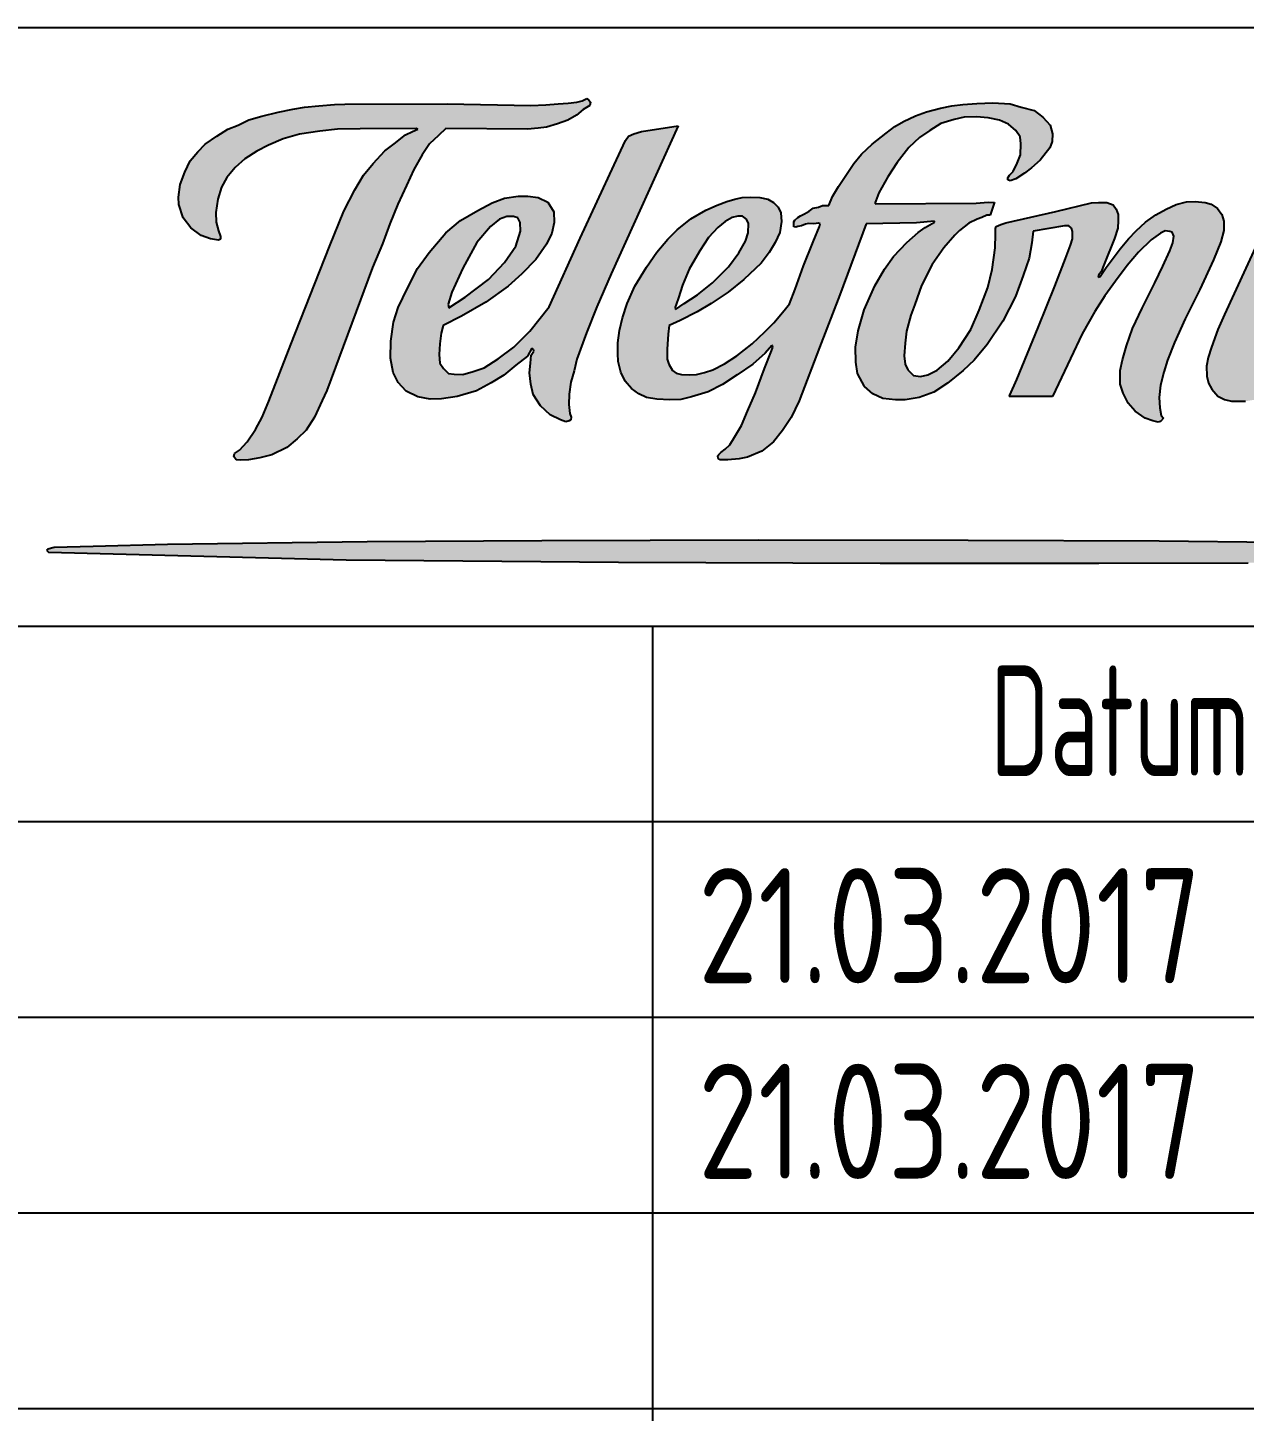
# Model space of a CAD drawing. Header units: millimetres. Extents: x -6273 to 60188, y -6573 to 16187.
# Drawn here: x 35252.7 to 35517.1, y 3620.2 to 3920.8 of the extents above; entities that cross this region are included whole.
import ezdxf
from ezdxf.enums import TextEntityAlignment as Align

# ---------------------------------------------------------------- set-up
doc = ezdxf.new("R2010")
doc.units = ezdxf.units.MM
doc.header["$LTSCALE"] = 0.4
doc.layers.add('00_Rahmen_Schriftfeld', color=7, linetype='Continuous', lineweight=25)
doc.layers.add('Plankopf', color=255, linetype='Continuous')
doc.styles.get("Standard").update_dxf_attribs({"font": 'isocp.shx', "width": 0.85})
doc.styles.add('STO-Nr', font='isoct.shx')

# ---------------------------------------------------------------- blocks, each defined once
blk = doc.blocks.new('Schriftfeld')
at = {"color": 0, "linetype": 'ByBlock', "lineweight": 50, "width": 0.85}
for tag, p in [('STO-NAME', (9800, 4050)), ('STO-STRASSE', (9800, 3200)), ('STO-ORT', (9800, 2775))]:
    blk.add_attdef(tag, p, '', height=275, dxfattribs=at)
at = {"color": 0, "linetype": 'ByBlock', "lineweight": -2, "width": 0.85}
for tag, p in [('DATUM-ERSTELLT', (3000, 3625)), ('NAME-ERSTELLT', (4800, 3625)), ('DATUM-GEPRÜFT', (3000, 3200)), ('NAME-GEPRÜFT', (4800, 3200)), ('DATUM-FREIGEGEBEN', (3000, 2775)), ('NAME-FREIGEGEBEN', (4800, 2775))]:
    blk.add_attdef(tag, p, '', height=250, dxfattribs=at)
at = {"color": 0, "linetype": 'ByBlock', "lineweight": 50, "width": 0.85}
for tag, height, p in [('BLATT-ANZAHL', 275, (18000, 2700)), ('REVISION', 450, (18000, 0)), ('PLANART', 275, (14700, 0))]:
    blk.add_attdef(tag, text='', height=height, dxfattribs=at).set_placement(p, align=Align.BOTTOM_CENTER)
at = {"color": 0, "linetype": 'ByBlock', "lineweight": 100, "style": 'STO-Nr', "width": 2.05}
blk.add_attdef('STO-NR', text='', height=450, dxfattribs=at).set_placement((7400, 0), align=Align.BOTTOM_CENTER)

msp = doc.modelspace()

# ---------------------------------------------------------------- hatches: boundary and pattern name
h = msp.add_hatch(color=136)
h.paths.add_polyline_path([(35628.88, 3806.85), (35601.96, 3807.94), (35572.33, 3808.32), (35546.21, 3808.71), (35498.64, 3809.25), (35457.12, 3809.4), (35411.48, 3809.48), (35364.39, 3809.33), (35326.43, 3809.09), (35283.04, 3808.47), (35266.91, 3808.09), (35258.4, 3807.85), (35257.02, 3807.47), (35256.78, 3807.24), (35257.17, 3806.85), (35321.9, 3805.15), (35381.07, 3804.69), (35437.98, 3804.45), (35485.52, 3804.45), (35517.92, 3804.53), (35562.31, 3804.92), (35592.71, 3805.15), (35629.34, 3806.23), (35629.49, 3806.47), (35629.26, 3806.7)])
h.paths.add_polyline_path([(35327.64, 3868.65), (35329.81, 3873.83), (35331.35, 3878.16), (35333.13, 3882.41), (35334.99, 3886.51), (35336.61, 3889.99), (35338.39, 3893.16), (35340.02, 3895.55), (35341.95, 3897.33), (35343.58, 3898.88), (35361.29, 3898.72), (35363.61, 3898.95), (35365.46, 3899.19), (35367.86, 3899.88), (35370.1, 3900.65), (35371.96, 3901.74), (35373.43, 3902.97), (35374.82, 3903.9), (35374.98, 3904.6), (35374.67, 3905.06), (35374.2, 3905.37), (35373.2, 3904.91), (35372.04, 3904.6), (35370.18, 3904.37), (35367.94, 3904.21), (35365.31, 3903.98), (35362.06, 3903.9), (35343.84, 3904.21), (35321.57, 3904.13), (35319.32, 3904.05), (35315.92, 3903.82), (35312.83, 3903.51), (35310.27, 3903.05), (35307.1, 3902.43), (35303.55, 3901.58), (35300.76, 3900.73), (35298.44, 3899.57), (35296.2, 3898.72), (35293.8, 3897.17), (35291.25, 3895.47), (35289.62, 3893.77), (35288, 3891.84), (35286.84, 3889.36), (35285.83, 3886.73), (35285.45, 3883.95), (35285.52, 3882.33), (35286.45, 3879.47), (35288.15, 3877.3), (35290.4, 3875.6), (35292.41, 3874.91), (35294.11, 3874.6), (35294.59, 3874.82), (35294.59, 3875.44), (35294.13, 3876.67), (35293.66, 3878.53), (35293.59, 3880.62), (35293.97, 3883.55), (35294.82, 3886.1), (35295.98, 3888.19), (35297.76, 3890.43), (35299.85, 3892.29), (35302.48, 3893.91), (35305.03, 3895.23), (35308.2, 3896.62), (35311.76, 3897.62), (35316.17, 3898.32), (35320.04, 3898.71), (35324.91, 3898.78), (35337.13, 3898.86), (35337.44, 3898.71), (35336.28, 3898.24), (35334.81, 3897.47), (35332.34, 3895.54), (35330.33, 3893.99), (35327.77, 3891.28), (35325.68, 3888.73), (35323.75, 3885.56), (35321.35, 3880.92), (35318.26, 3873.27), (35309.89, 3851.97), (35305.1, 3839.67), (35303.63, 3836.19), (35302.16, 3833.49), (35300.35, 3830.78), (35298.68, 3829.01), (35297.6, 3828.28), (35297.44, 3827.61), (35297.98, 3826.92), (35298.99, 3826.84), (35300.69, 3826.92), (35303.16, 3827.3), (35305.71, 3828), (35308.96, 3829.55), (35311.21, 3831.48), (35313.22, 3833.33), (35315, 3836.19), (35316.7, 3839.75), (35317.72, 3841.95)])
h.paths.add_polyline_path([(35342.22, 3852.11), (35342.56, 3854.4), (35342.95, 3856.1), (35346.97, 3858.11), (35352.23, 3861.12), (35357.1, 3864.6), (35360.04, 3867.31), (35363.13, 3870.4), (35365.45, 3873.73), (35366.61, 3876.12), (35367.08, 3878.44), (35367, 3880.76), (35365.69, 3882.85), (35363.6, 3883.85), (35361.35, 3884.16), (35359.27, 3884.16), (35356.33, 3883.7), (35353.62, 3882.69), (35350.53, 3881.07), (35346.74, 3878.91), (35343.56, 3876.2), (35339.93, 3871.95), (35337.38, 3868.47), (35335.21, 3864.22), (35333.2, 3859.97), (35332.2, 3856.8), (35331.58, 3852.7), (35331.5, 3848.99), (35332.12, 3845.89), (35333.2, 3843.73), (35334.9, 3841.8), (35337.45, 3840.56), (35340.16, 3840.1), (35342.64, 3840.17), (35346.04, 3840.64), (35350.22, 3841.87), (35353.39, 3843.65), (35356.17, 3845.28), (35358.8, 3847.44), (35361.28, 3849.45), (35362.28, 3851.15), (35362.59, 3850.84), (35362.67, 3850.53), (35362.13, 3849.61), (35361.97, 3847.9), (35361.74, 3845.82), (35362.05, 3843.34), (35362.51, 3841.1), (35364.14, 3838.63), (35366.23, 3836.7), (35368.47, 3835.61), (35369.63, 3835.15), (35370.33, 3835.38), (35370.73, 3835.59), (35370.81, 3836.13), (35370.5, 3836.98), (35370.27, 3838.91), (35370.34, 3841.16), (35370.73, 3843.78), (35371.43, 3846.26), (35372.04, 3848.76), (35374.13, 3854.48), (35376.37, 3860.13), (35379.47, 3867.32), (35394.09, 3899.43), (35386.12, 3898.19), (35384.42, 3897.73), (35383.26, 3897.19), (35382.64, 3896.26), (35380.15, 3890.97), (35372.72, 3875.04), (35365.99, 3860.12), (35361.82, 3854.86), (35358.34, 3851.38), (35354.93, 3848.83), (35351.92, 3846.9), (35349.52, 3846.05), (35347.28, 3845.43), (35345.34, 3845.51), (35344.11, 3845.66), (35343.02, 3846.75), (35342.25, 3847.9), (35342.1, 3849.76)])
h.paths.add_polyline_path([(35344.18, 3859.89), (35344.03, 3860.74), (35344.88, 3863.29), (35347.28, 3868.55), (35350.29, 3874.11), (35353.23, 3877.59), (35355.24, 3879.14), (35356.79, 3879.76), (35358.26, 3879.76), (35359.19, 3879.45), (35359.73, 3878.44), (35359.81, 3876.59), (35358.8, 3873.34), (35356.33, 3869.78), (35352.85, 3866.07), (35347.74, 3862.21)], flags=16)
h.paths.add_polyline_path([(35391.88, 3854.18), (35392.11, 3856.11), (35394.5, 3857.19), (35398.22, 3859.05), (35401.23, 3860.82), (35404.95, 3863.3), (35408.35, 3866.08), (35412.06, 3869.64), (35413.84, 3871.96), (35415.16, 3874.12), (35416.16, 3876.29), (35416.55, 3878.68), (35416.39, 3880.54), (35415.77, 3881.78), (35414.77, 3882.78), (35413.53, 3883.55), (35411.83, 3883.86), (35409.74, 3883.94), (35407.96, 3883.86), (35406.34, 3883.55), (35404.64, 3883.01), (35402.55, 3882.24), (35400.07, 3881.16), (35396.83, 3879.22), (35393.81, 3876.83), (35391.8, 3874.82), (35389.39, 3872), (35387.15, 3868.75), (35384.6, 3864.65), (35382.97, 3860.87), (35381.97, 3857.77), (35381.27, 3854.99), (35380.96, 3852.28), (35380.96, 3849.96), (35381.04, 3848.26), (35381.58, 3845.94), (35382.51, 3844.01), (35383.9, 3842.39), (35385.52, 3841.23), (35387.15, 3840.46), (35389.39, 3840.07), (35392.25, 3839.91), (35394.65, 3839.99), (35396.97, 3840.61), (35400.61, 3841.69), (35403.7, 3843.24), (35406.87, 3845.33), (35410.27, 3847.65), (35412.98, 3850.04), (35414.5, 3851.8), (35414.61, 3851.36), (35414.37, 3850.58), (35412.83, 3846.72), (35410.89, 3841.46), (35409.11, 3837.44), (35407.8, 3834.35), (35406.33, 3831.8), (35405.25, 3830.17), (35404.25, 3829.24), (35403.34, 3828.48), (35402.89, 3828.06), (35402.69, 3827.78), (35402.78, 3827.18), (35403.16, 3826.93), (35403.49, 3826.92), (35404.88, 3826.92), (35407.28, 3827.08), (35409.13, 3827.46), (35412.23, 3828.78), (35414.78, 3830.79), (35416.71, 3833.26), (35418.65, 3836.12), (35420.37, 3839.7), (35424.78, 3851.3), (35429.19, 3862.74), (35434.91, 3878.13), (35445.89, 3878.36), (35449.76, 3878.75), (35449.76, 3878.51), (35447.75, 3877.34), (35446.2, 3876.26), (35443.73, 3874.09), (35440.87, 3871.08), (35438.93, 3868.3), (35436.77, 3864.66), (35434.45, 3859.48), (35433.21, 3854.92), (35432.59, 3851.36), (35432.67, 3848.12), (35433.05, 3845.64), (35434.52, 3842.86), (35436.38, 3841.24), (35438.54, 3840.23), (35441.33, 3839.92), (35443.42, 3839.92), (35446.43, 3840.46), (35449.61, 3841.62), (35452.57, 3843.57), (35455.98, 3846.28), (35458.37, 3848.52), (35461.24, 3851.92), (35464.64, 3857.03), (35467.35, 3862.36), (35469.05, 3866.92), (35470.36, 3870.71), (35470.9, 3874.03), (35471.21, 3876.59), (35478.02, 3877.75), (35478.95, 3877.75), (35479.57, 3877.2), (35479.8, 3876.51), (35479.79, 3874.92), (35479.34, 3873.51), (35478.25, 3870.63), (35475.93, 3864.6), (35472.3, 3855.63), (35467.65, 3844.35), (35466.11, 3840.94), (35466.03, 3840.64), (35475.39, 3840.64), (35479.33, 3848.91), (35481.89, 3854.24), (35484.59, 3859.11), (35486.76, 3862.52), (35489.08, 3865.68), (35491.63, 3869.09), (35494.11, 3872.02), (35496.89, 3874.65), (35498.9, 3876.12), (35499.91, 3876.66), (35500.91, 3876.51), (35501.46, 3876.35), (35501.77, 3875.5), (35501.61, 3874.03), (35500.91, 3872.26), (35499.37, 3868.93), (35497.67, 3865.38), (35494.88, 3859.81), (35492.79, 3855.4), (35491.48, 3851.69), (35490.63, 3848.6), (35490.16, 3846.28), (35490.16, 3843.34), (35490.78, 3841.41), (35491.86, 3839.17), (35493.41, 3837.47), (35495.58, 3835.92), (35497.2, 3835.38), (35498.36, 3835.07), (35498.9, 3835.22), (35499.52, 3835.92), (35499.06, 3836.54), (35498.75, 3838.16), (35498.59, 3840.4), (35498.9, 3843.11), (35499.6, 3845.97), (35500.45, 3848.52), (35501.92, 3852.39), (35504.24, 3857.49), (35507.41, 3863.91), (35510.43, 3870.32), (35511.98, 3874.27), (35512.67, 3876.74), (35512.67, 3878.75), (35512.21, 3880.22), (35511.28, 3881.46), (35509.89, 3882.46), (35508.57, 3882.77), (35506.41, 3883), (35504.55, 3882.93), (35502.31, 3882.38), (35500.14, 3881.38), (35497.9, 3880.14), (35495.65, 3878.52), (35493.64, 3876.66), (35491.94, 3874.89), (35490.16, 3872.72), (35487.07, 3868.7), (35485.75, 3866.69), (35485.37, 3866.61), (35485.44, 3867), (35485.99, 3867.77), (35486.68, 3869.4), (35488.93, 3874.96), (35489.62, 3877.2), (35489.7, 3878.9), (35489.7, 3880.22), (35489.23, 3881.38), (35488.62, 3882.31), (35487.22, 3882.77), (35485.44, 3882.77), (35483.9, 3882.69), (35476.12, 3880.85), (35465.29, 3878.37), (35464.21, 3877.99), (35463.67, 3877.83), (35463.2, 3877.6), (35463.05, 3877.14), (35463.05, 3875.9), (35462.97, 3872.96), (35462.28, 3868.24), (35461.35, 3864.3), (35459.49, 3859.43), (35457.64, 3855.18), (35455.08, 3851.24), (35452.69, 3848.3), (35450.37, 3846.37), (35448.35, 3845.36), (35446.73, 3844.97), (35445.18, 3845.21), (35443.95, 3846.44), (35443.4, 3847.68), (35443.17, 3849.46), (35443.4, 3852.24), (35443.71, 3854.87), (35444.64, 3858.35), (35445.49, 3860.67), (35446.96, 3864.77), (35449.28, 3869.33), (35451.83, 3872.96), (35454.16, 3875.67), (35455.24, 3876.7), (35457.25, 3878.32), (35459.03, 3879.17), (35460.04, 3879.56), (35461.12, 3880.02), (35461.89, 3880.02), (35462.82, 3882.88), (35462.59, 3882.81), (35461.43, 3882.88), (35458.8, 3882.65), (35436.91, 3882.5), (35436.91, 3882.81), (35436.99, 3883.19), (35437.68, 3884.89), (35439.62, 3888.37), (35441.63, 3891.47), (35444.18, 3894.71), (35446.5, 3896.95), (35448.74, 3898.42), (35451.14, 3899.97), (35454.08, 3900.82), (35456.25, 3901.36), (35458.88, 3901.44), (35461.43, 3901.21), (35463.9, 3900.67), (35465.84, 3899.82), (35467.46, 3898.42), (35468.39, 3897.03), (35468.54, 3895.56), (35468.47, 3893.17), (35467.77, 3891.31), (35466.84, 3889.53), (35466.07, 3888.76), (35465.68, 3888.14), (35465.68, 3887.75), (35466.22, 3887.52), (35467.46, 3887.91), (35469.32, 3889.15), (35470.86, 3890.31), (35472.72, 3892.01), (35474.81, 3894.64), (35475.35, 3896.03), (35475.43, 3897.73), (35474.89, 3899.58), (35473.34, 3901.36), (35471.4, 3902.75), (35468.62, 3903.53), (35466.22, 3904.22), (35462.43, 3904.45), (35458.95, 3904.3), (35455.94, 3904.07), (35453.54, 3903.76), (35451.06, 3903.29), (35448.05, 3902.52), (35445.65, 3901.59), (35443, 3900.41), (35441.14, 3899.32), (35439.29, 3897.86), (35436.19, 3895.46), (35433.87, 3893.29), (35432.25, 3891.28), (35430.62, 3888.89), (35428.92, 3886.26), (35427.61, 3884.09), (35426.83, 3882.16), (35426.45, 3882.16), (35425.44, 3882.16), (35424.59, 3881.78), (35423.43, 3881.54), (35422.5, 3880.93), (35421.5, 3880.31), (35420.65, 3879.92), (35420.03, 3879.53), (35419.41, 3878.99), (35419.18, 3878.61), (35419.18, 3878.14), (35419.18, 3877.52), (35419.64, 3877.45), (35420.03, 3877.6), (35420.88, 3877.76), (35421.73, 3878.06), (35422.35, 3878.22), (35423.51, 3878.14), (35424.59, 3878.3), (35424.9, 3878.14), (35424.75, 3877.6), (35423.43, 3874.28), (35421.27, 3869.02), (35419.49, 3863.99), (35418.25, 3860.75), (35417.09, 3859.36), (35414.85, 3856.65), (35412.91, 3854.72), (35410.13, 3852.09), (35406.8, 3849.46), (35404.1, 3847.76), (35401.62, 3846.44), (35399.76, 3845.9), (35398.06, 3845.44), (35396.44, 3845.36), (35394.81, 3845.44), (35393.65, 3845.75), (35392.8, 3846.29), (35392.03, 3847.68), (35391.64, 3848.76), (35391.64, 3850.93)])
h.paths.add_polyline_path([(35393.48, 3859.58), (35393.41, 3860.04), (35393.64, 3860.66), (35394.1, 3862.05), (35395.03, 3864.83), (35396.42, 3868.31), (35398.74, 3872.33), (35400.68, 3875.19), (35402.69, 3877.36), (35404.24, 3878.67), (35405.78, 3879.52), (35407.02, 3879.83), (35408.03, 3879.83), (35408.88, 3879.21), (35409.34, 3878.21), (35409.26, 3876.2), (35408.72, 3874.42), (35407.25, 3871.87), (35405.01, 3868.85), (35401.53, 3865.37), (35398.28, 3862.75), (35395.34, 3860.89)], flags=16)
h.paths.add_polyline_path([(35523.98, 3860.34), (35527.31, 3867.6), (35531.17, 3875.95), (35534.44, 3882.47), (35524.54, 3880.93), (35523.77, 3880.62), (35523.15, 3879.92), (35522.53, 3879.53), (35512.79, 3858.5), (35511.32, 3855.18), (35510, 3851.39), (35509.23, 3849.15), (35508.92, 3847.22), (35509, 3845.05), (35509.31, 3843.56), (35510.08, 3842.25), (35511.32, 3840.7), (35512.79, 3840), (35514.34, 3839.62), (35517.35, 3839.62), (35520.14, 3840.08), (35523.08, 3841.24), (35525.63, 3842.55), (35528.72, 3844.56), (35529.89, 3845.57), (35530.97, 3846.65), (35531.43, 3844.87), (35532.51, 3842.94), (35534.06, 3841.32), (35536.54, 3840.08), (35539.09, 3839.62), (35542.11, 3839.54), (35545.43, 3840), (35548.99, 3841.39), (35552.63, 3843.33), (35556.11, 3845.96), (35557.88, 3847.58), (35558.58, 3848.51), (35558.5, 3846.88), (35558.74, 3844.56), (35559.43, 3842.63), (35560.98, 3841.01), (35562.53, 3840.16), (35564.69, 3839.54), (35568.09, 3839.69), (35570.8, 3840.24), (35574.44, 3842.09), (35577.45, 3844.41), (35580.24, 3847.12), (35583.05, 3850.53), (35582.82, 3848.68), (35582.2, 3845.12), (35582.12, 3842.34), (35582.74, 3840.1), (35583.98, 3838.09), (35585.45, 3836.54), (35587.84, 3835.38), (35589.7, 3834.84), (35590.55, 3835.15), (35590.71, 3835.46), (35590.4, 3836.62), (35590.16, 3838.09), (35590.09, 3840.48), (35590.32, 3842.11), (35590.55, 3844.81), (35591.25, 3848.21), (35592.56, 3852.54), (35594.5, 3858.27), (35596.51, 3863.75), (35600.37, 3873.11), (35603.86, 3880.61), (35602.93, 3881.23), (35600.61, 3882.08), (35598.21, 3882.62), (35596.74, 3882.77), (35594.03, 3882.93), (35590.47, 3882.7), (35587.15, 3882.23), (35583.67, 3881.23), (35579.88, 3879.53), (35577.17, 3878.06), (35573.84, 3875.43), (35570.52, 3872.41), (35567.97, 3869.4), (35565.18, 3865.07), (35563.4, 3861.9), (35561.86, 3859.04), (35560.77, 3856.56), (35560.23, 3855.33), (35559.07, 3853.78), (35557.14, 3851.69), (35554.89, 3849.76), (35552.65, 3847.98), (35550.64, 3846.67), (35548.47, 3845.82), (35546.39, 3845.35), (35544.61, 3845.35), (35543.29, 3845.89), (35542.44, 3846.98), (35541.82, 3848.29), (35541.75, 3850.61), (35542.05, 3853.24), (35542.83, 3857.18), (35544.38, 3861.43), (35546.08, 3865.92), (35548.01, 3869.32), (35550.1, 3872.57), (35552.5, 3875.27), (35555.13, 3877.83), (35557.52, 3879.14), (35558.99, 3879.6), (35560.93, 3879.53), (35561.93, 3878.91), (35562.32, 3877.44), (35562.17, 3875.66), (35561.24, 3873.57), (35560.23, 3872.03), (35559.07, 3870.87), (35559.15, 3870.4), (35559.61, 3869.78), (35562.01, 3870.71), (35565.34, 3872.72), (35568.04, 3875.35), (35569.05, 3877.75), (35568.97, 3879.68), (35568.04, 3881.38), (35566.19, 3882.5), (35563.33, 3883.31), (35559.84, 3883.31), (35556.21, 3882.93), (35552.5, 3881.85), (35548.78, 3879.91), (35545.46, 3877.67), (35542.29, 3874.66), (35539.5, 3871.41), (35536.49, 3867.08), (35534.09, 3862.36), (35532.39, 3858.11), (35531.61, 3855.4), (35531.21, 3853.4), (35530.92, 3851.64), (35530.3, 3850.77), (35528.67, 3849.37), (35526.66, 3847.83), (35525.5, 3846.9), (35524.11, 3846.2), (35523.36, 3845.8), (35521.74, 3845.65), (35520.58, 3845.57), (35520.04, 3846.11), (35519.65, 3846.65), (35519.57, 3848.27), (35520.19, 3850.75), (35521.5, 3854.54)])
h.paths.add_polyline_path([(35569.14, 3850.55), (35570.28, 3854.51), (35571.64, 3858.59), (35573.84, 3862.97), (35576.97, 3868.3), (35580.52, 3872.9), (35583.66, 3875.92), (35586.06, 3877.49), (35588.67, 3878.74), (35590.76, 3879.16), (35592.54, 3879.06), (35593.69, 3878.85), (35592.43, 3876.13), (35590.03, 3871.12), (35586.69, 3864.02), (35583.76, 3858.27), (35580.84, 3853.47), (35578.33, 3850.55), (35575.72, 3848.14), (35573.31, 3846.79), (35571.96, 3846.16), (35570.49, 3845.95), (35569.34, 3846.26), (35568.82, 3847.83)], flags=16)
h.paths.add_polyline_path([(35540.4, 3896), (35540.01, 3897.78), (35539.24, 3898.78), (35537.85, 3899.48), (35536.07, 3899.56), (35535.06, 3899.33), (35534.37, 3899.02), (35532.67, 3897.7), (35531.58, 3896.23), (35530.96, 3894.46), (35530.89, 3892.52), (35531.43, 3890.9), (35532.59, 3889.82), (35533.9, 3889.43), (35535.53, 3889.51), (35537.38, 3890.13), (35538.85, 3891.29), (35540.17, 3893.68)])

# ---------------------------------------------------------------- linework, layer by layer
at = {"color": 136}
for p, q in [((35367.94, 3904.21), (35370.18, 3904.37)), ((35370.18, 3904.37), (35372.04, 3904.6)), ((35372.04, 3904.6), (35373.2, 3904.91)), ((35373.2, 3904.91), (35374.2, 3905.37)), ((35374.2, 3905.37), (35374.2, 3905.37)), ((35374.2, 3905.37), (35374.67, 3905.06)), ((35374.67, 3905.06), (35374.98, 3904.6)), ((35374.98, 3904.6), (35374.82, 3903.9)), ((35458.95, 3904.3), (35462.43, 3904.45)), ((35462.43, 3904.45), (35466.22, 3904.22)), ((35300.76, 3900.73), (35303.55, 3901.58)), ((35303.55, 3901.58), (35307.1, 3902.43)), ((35307.1, 3902.43), (35310.27, 3903.05)), ((35310.27, 3903.05), (35312.83, 3903.51)), ((35312.83, 3903.51), (35315.92, 3903.82)), ((35315.92, 3903.82), (35319.32, 3904.05)), ((35319.32, 3904.05), (35321.57, 3904.13)), ((35321.57, 3904.13), (35343.84, 3904.21)), ((35343.84, 3904.21), (35362.06, 3903.9)), ((35362.06, 3903.9), (35365.31, 3903.98)), ((35365.31, 3903.98), (35367.94, 3904.21)), ((35371.96, 3901.74), (35370.1, 3900.65)), ((35373.43, 3902.97), (35371.96, 3901.74)), ((35374.82, 3903.9), (35373.43, 3902.97)), ((35443, 3900.41), (35445.65, 3901.59)), ((35445.65, 3901.59), (35448.05, 3902.52)), ((35448.05, 3902.52), (35451.06, 3903.29)), ((35451.06, 3903.29), (35453.54, 3903.76)), ((35453.54, 3903.76), (35455.94, 3904.07)), ((35456.25, 3901.36), (35454.08, 3900.82)), ((35455.94, 3904.07), (35458.95, 3904.3)), ((35458.88, 3901.44), (35456.25, 3901.36)), ((35461.43, 3901.21), (35458.88, 3901.44)), ((35466.22, 3904.22), (35468.62, 3903.53)), ((35468.62, 3903.53), (35471.4, 3902.75)), ((35471.4, 3902.75), (35473.34, 3901.36)), ((35473.34, 3901.36), (35474.89, 3899.58)), ((35293.8, 3897.17), (35296.2, 3898.72)), ((35296.2, 3898.72), (35298.44, 3899.57)), ((35298.44, 3899.57), (35300.76, 3900.73)), ((35316.17, 3898.32), (35311.76, 3897.62)), ((35320.04, 3898.71), (35316.17, 3898.32)), ((35324.91, 3898.78), (35320.04, 3898.71)), ((35337.13, 3898.86), (35324.91, 3898.78)), ((35336.28, 3898.24), (35337.44, 3898.71)), ((35337.44, 3898.71), (35337.13, 3898.86)), ((35343.58, 3898.88), (35341.95, 3897.33)), ((35361.29, 3898.72), (35343.58, 3898.88)), ((35363.61, 3898.95), (35361.29, 3898.72)), ((35365.46, 3899.19), (35363.61, 3898.95)), ((35367.86, 3899.88), (35365.46, 3899.19)), ((35370.1, 3900.65), (35367.86, 3899.88)), ((35394.09, 3899.43), (35379.47, 3867.32)), ((35386.12, 3898.19), (35394.09, 3899.43)), ((35439.29, 3897.86), (35441.14, 3899.32)), ((35441.14, 3899.32), (35443, 3900.41)), ((35448.74, 3898.42), (35446.5, 3896.95)), ((35451.14, 3899.97), (35448.74, 3898.42)), ((35454.08, 3900.82), (35451.14, 3899.97)), ((35463.9, 3900.67), (35461.43, 3901.21)), ((35465.84, 3899.82), (35463.9, 3900.67)), ((35467.46, 3898.42), (35465.84, 3899.82)), ((35468.39, 3897.03), (35467.46, 3898.42)), ((35474.89, 3899.58), (35475.43, 3897.73)), ((35289.62, 3893.77), (35291.25, 3895.47)), ((35291.25, 3895.47), (35293.8, 3897.17)), ((35308.2, 3896.62), (35305.03, 3895.23)), ((35311.76, 3897.62), (35308.2, 3896.62)), ((35330.33, 3893.99), (35332.34, 3895.54)), ((35332.34, 3895.54), (35334.81, 3897.47)), ((35334.81, 3897.47), (35336.28, 3898.24)), ((35340.02, 3895.55), (35338.39, 3893.16)), ((35341.95, 3897.33), (35340.02, 3895.55)), ((35380.15, 3890.97), (35382.64, 3896.26)), ((35382.64, 3896.26), (35383.26, 3897.19)), ((35383.26, 3897.19), (35384.42, 3897.73)), ((35384.42, 3897.73), (35386.12, 3898.19)), ((35433.87, 3893.29), (35436.19, 3895.46)), ((35436.19, 3895.46), (35439.29, 3897.86)), ((35446.5, 3896.95), (35444.18, 3894.71)), ((35468.54, 3895.56), (35468.39, 3897.03)), ((35468.47, 3893.17), (35468.54, 3895.56)), ((35475.35, 3896.03), (35474.81, 3894.64)), ((35475.43, 3897.73), (35475.35, 3896.03)), ((35288, 3891.84), (35289.62, 3893.77)), ((35302.48, 3893.91), (35299.85, 3892.29)), ((35305.03, 3895.23), (35302.48, 3893.91)), ((35327.77, 3891.28), (35330.33, 3893.99)), ((35338.39, 3893.16), (35336.61, 3889.99)), ((35432.25, 3891.28), (35433.87, 3893.29)), ((35444.18, 3894.71), (35441.63, 3891.47)), ((35467.77, 3891.31), (35468.47, 3893.17)), ((35474.81, 3894.64), (35472.72, 3892.01)), ((35285.83, 3886.73), (35286.84, 3889.36)), ((35286.84, 3889.36), (35288, 3891.84)), ((35297.76, 3890.43), (35295.98, 3888.19)), ((35299.85, 3892.29), (35297.76, 3890.43)), ((35325.68, 3888.73), (35327.77, 3891.28)), ((35336.61, 3889.99), (35334.99, 3886.51)), ((35372.72, 3875.04), (35380.15, 3890.97)), ((35430.62, 3888.89), (35432.25, 3891.28)), ((35441.63, 3891.47), (35439.62, 3888.37)), ((35466.07, 3888.76), (35466.84, 3889.53)), ((35466.84, 3889.53), (35467.77, 3891.31)), ((35470.86, 3890.31), (35469.32, 3889.15)), ((35472.72, 3892.01), (35470.86, 3890.31)), ((35285.45, 3883.95), (35285.83, 3886.73)), ((35295.98, 3888.19), (35294.82, 3886.1)), ((35323.75, 3885.56), (35325.68, 3888.73)), ((35334.99, 3886.51), (35333.13, 3882.41)), ((35428.92, 3886.26), (35430.62, 3888.89)), ((35439.62, 3888.37), (35437.68, 3884.89)), ((35465.68, 3888.14), (35466.07, 3888.76)), ((35465.68, 3887.75), (35465.68, 3888.14)), ((35466.22, 3887.52), (35465.68, 3887.75)), ((35467.46, 3887.91), (35466.22, 3887.52)), ((35469.32, 3889.15), (35467.46, 3887.91)), ((35285.52, 3882.33), (35285.45, 3883.95)), ((35293.97, 3883.55), (35293.59, 3880.62)), ((35294.82, 3886.1), (35293.97, 3883.55)), ((35321.35, 3880.92), (35323.75, 3885.56)), ((35353.62, 3882.69), (35356.33, 3883.7)), ((35356.33, 3883.7), (35359.27, 3884.16)), ((35359.27, 3884.16), (35361.35, 3884.16)), ((35361.35, 3884.16), (35363.6, 3883.85)), ((35363.6, 3883.85), (35365.69, 3882.85)), ((35404.64, 3883.01), (35406.34, 3883.55)), ((35406.34, 3883.55), (35407.96, 3883.86)), ((35407.96, 3883.86), (35409.74, 3883.94)), ((35409.74, 3883.94), (35411.83, 3883.86)), ((35411.83, 3883.86), (35413.53, 3883.55)), ((35413.53, 3883.55), (35414.77, 3882.78)), ((35426.83, 3882.16), (35427.61, 3884.09)), ((35427.61, 3884.09), (35428.92, 3886.26)), ((35437.68, 3884.89), (35436.99, 3883.19)), ((35286.45, 3879.47), (35285.52, 3882.33)), ((35293.59, 3880.62), (35293.66, 3878.53)), ((35318.26, 3873.27), (35321.35, 3880.92)), ((35333.13, 3882.41), (35331.35, 3878.16)), ((35346.74, 3878.91), (35350.53, 3881.07)), ((35350.53, 3881.07), (35353.62, 3882.69)), ((35365.69, 3882.85), (35367, 3880.76)), ((35367, 3880.76), (35367.08, 3878.44)), ((35396.83, 3879.22), (35400.07, 3881.16)), ((35400.07, 3881.16), (35402.55, 3882.24)), ((35402.55, 3882.24), (35404.64, 3883.01)), ((35414.77, 3882.78), (35415.77, 3881.78)), ((35415.77, 3881.78), (35416.39, 3880.54)), ((35416.39, 3880.54), (35416.55, 3878.68)), ((35420.65, 3879.92), (35421.5, 3880.31)), ((35421.5, 3880.31), (35422.5, 3880.93)), ((35422.5, 3880.93), (35423.43, 3881.54)), ((35423.43, 3881.54), (35424.59, 3881.78)), ((35424.59, 3881.78), (35425.44, 3882.16)), ((35425.44, 3882.16), (35426.45, 3882.16)), ((35426.45, 3882.16), (35426.83, 3882.16)), ((35436.99, 3883.19), (35436.91, 3882.81)), ((35436.91, 3882.81), (35436.91, 3882.5)), ((35436.91, 3882.5), (35458.8, 3882.65)), ((35458.8, 3882.65), (35461.43, 3882.88)), ((35461.43, 3882.88), (35462.59, 3882.81)), ((35462.82, 3882.88), (35461.89, 3880.02)), ((35462.59, 3882.81), (35462.82, 3882.88)), ((35465.29, 3878.37), (35476.12, 3880.85)), ((35476.12, 3880.85), (35483.9, 3882.69)), ((35483.9, 3882.69), (35485.44, 3882.77)), ((35485.44, 3882.77), (35487.22, 3882.77)), ((35487.22, 3882.77), (35488.62, 3882.31)), ((35488.62, 3882.31), (35489.23, 3881.38)), ((35489.23, 3881.38), (35489.7, 3880.22)), ((35497.9, 3880.14), (35500.14, 3881.38)), ((35500.14, 3881.38), (35502.31, 3882.38)), ((35502.31, 3882.38), (35504.55, 3882.93)), ((35504.55, 3882.93), (35506.41, 3883)), ((35506.41, 3883), (35508.57, 3882.77)), ((35508.57, 3882.77), (35509.89, 3882.46)), ((35509.89, 3882.46), (35511.28, 3881.46)), ((35511.28, 3881.46), (35512.21, 3880.22)), ((35288.15, 3877.3), (35286.45, 3879.47)), ((35290.4, 3875.6), (35288.15, 3877.3)), ((35293.66, 3878.53), (35294.13, 3876.67)), ((35331.35, 3878.16), (35329.81, 3873.83)), ((35343.56, 3876.2), (35346.74, 3878.91)), ((35353.23, 3877.59), (35350.29, 3874.11)), ((35355.24, 3879.14), (35353.23, 3877.59)), ((35356.79, 3879.76), (35355.24, 3879.14)), ((35358.26, 3879.76), (35356.79, 3879.76)), ((35359.19, 3879.45), (35358.26, 3879.76)), ((35359.73, 3878.44), (35359.19, 3879.45)), ((35359.81, 3876.59), (35359.73, 3878.44)), ((35367.08, 3878.44), (35366.61, 3876.12)), ((35393.81, 3876.83), (35396.83, 3879.22)), ((35402.69, 3877.36), (35400.68, 3875.19)), ((35404.24, 3878.67), (35402.69, 3877.36)), ((35405.78, 3879.52), (35404.24, 3878.67)), ((35407.02, 3879.83), (35405.78, 3879.52)), ((35408.03, 3879.83), (35407.02, 3879.83)), ((35408.88, 3879.21), (35408.03, 3879.83)), ((35409.34, 3878.21), (35408.88, 3879.21)), ((35409.26, 3876.2), (35409.34, 3878.21)), ((35416.55, 3878.68), (35416.16, 3876.29)), ((35419.18, 3878.61), (35419.41, 3878.99)), ((35419.18, 3878.14), (35419.18, 3878.61)), ((35419.18, 3877.52), (35419.18, 3878.14)), ((35419.64, 3877.45), (35419.18, 3877.52)), ((35419.41, 3878.99), (35420.03, 3879.53)), ((35420.03, 3877.6), (35419.64, 3877.45)), ((35420.03, 3879.53), (35420.65, 3879.92)), ((35420.88, 3877.76), (35420.03, 3877.6)), ((35421.73, 3878.06), (35420.88, 3877.76)), ((35422.35, 3878.22), (35421.73, 3878.06)), ((35423.51, 3878.14), (35422.35, 3878.22)), ((35423.43, 3874.28), (35424.75, 3877.6)), ((35424.59, 3878.3), (35423.51, 3878.14)), ((35424.9, 3878.14), (35424.59, 3878.3)), ((35424.75, 3877.6), (35424.9, 3878.14)), ((35434.91, 3878.13), (35429.19, 3862.74)), ((35445.89, 3878.36), (35434.91, 3878.13)), ((35449.76, 3878.75), (35445.89, 3878.36)), ((35446.2, 3876.26), (35447.75, 3877.34)), ((35447.75, 3877.34), (35449.76, 3878.51)), ((35449.76, 3878.51), (35449.76, 3878.75)), ((35457.25, 3878.32), (35455.24, 3876.7)), ((35459.03, 3879.17), (35457.25, 3878.32)), ((35460.04, 3879.56), (35459.03, 3879.17)), ((35461.12, 3880.02), (35460.04, 3879.56)), ((35461.89, 3880.02), (35461.12, 3880.02)), ((35463.05, 3877.14), (35463.2, 3877.6)), ((35463.2, 3877.6), (35463.67, 3877.83)), ((35463.67, 3877.83), (35464.21, 3877.99)), ((35464.21, 3877.99), (35465.29, 3878.37)), ((35478.02, 3877.75), (35471.21, 3876.59)), ((35478.95, 3877.75), (35478.02, 3877.75)), ((35479.57, 3877.2), (35478.95, 3877.75)), ((35489.7, 3878.9), (35489.62, 3877.2)), ((35489.7, 3880.22), (35489.7, 3878.9)), ((35493.64, 3876.66), (35495.65, 3878.52)), ((35495.65, 3878.52), (35497.9, 3880.14)), ((35512.21, 3880.22), (35512.67, 3878.75)), ((35512.67, 3878.75), (35512.67, 3876.74)), ((35522.53, 3879.53), (35512.79, 3858.5)), ((35292.41, 3874.91), (35290.4, 3875.6)), ((35294.11, 3874.6), (35292.41, 3874.91)), ((35294.59, 3874.82), (35294.11, 3874.6)), ((35294.13, 3876.67), (35294.59, 3875.44)), ((35294.59, 3875.44), (35294.59, 3874.82)), ((35339.93, 3871.95), (35343.56, 3876.2)), ((35358.8, 3873.34), (35359.81, 3876.59)), ((35366.61, 3876.12), (35365.45, 3873.73)), ((35365.99, 3860.12), (35372.72, 3875.04)), ((35389.39, 3872), (35391.8, 3874.82)), ((35391.8, 3874.82), (35393.81, 3876.83)), ((35400.68, 3875.19), (35398.74, 3872.33)), ((35407.25, 3871.87), (35408.72, 3874.42)), ((35408.72, 3874.42), (35409.26, 3876.2)), ((35416.16, 3876.29), (35415.16, 3874.12)), ((35421.27, 3869.02), (35423.43, 3874.28)), ((35443.73, 3874.09), (35446.2, 3876.26)), ((35454.16, 3875.67), (35451.83, 3872.96)), ((35455.24, 3876.7), (35454.16, 3875.67)), ((35462.97, 3872.96), (35463.05, 3875.9)), ((35463.05, 3875.9), (35463.05, 3877.14)), ((35471.21, 3876.59), (35470.9, 3874.03)), ((35479.34, 3873.51), (35479.79, 3874.92)), ((35479.8, 3876.51), (35479.57, 3877.2)), ((35479.79, 3874.92), (35479.8, 3876.51)), ((35488.93, 3874.96), (35486.68, 3869.4)), ((35489.62, 3877.2), (35488.93, 3874.96)), ((35490.16, 3872.72), (35491.94, 3874.89)), ((35491.94, 3874.89), (35493.64, 3876.66)), ((35496.89, 3874.65), (35494.11, 3872.02)), ((35498.9, 3876.12), (35496.89, 3874.65)), ((35499.91, 3876.66), (35498.9, 3876.12)), ((35500.91, 3876.51), (35499.91, 3876.66)), ((35501.46, 3876.35), (35500.91, 3876.51)), ((35501.77, 3875.5), (35501.46, 3876.35)), ((35501.61, 3874.03), (35501.77, 3875.5)), ((35512.67, 3876.74), (35511.98, 3874.27)), ((35309.89, 3851.97), (35318.26, 3873.27)), ((35329.81, 3873.83), (35327.64, 3868.65)), ((35337.38, 3868.47), (35339.93, 3871.95)), ((35350.29, 3874.11), (35347.28, 3868.55)), ((35356.33, 3869.78), (35358.8, 3873.34)), ((35365.45, 3873.73), (35363.13, 3870.4)), ((35387.15, 3868.75), (35389.39, 3872)), ((35398.74, 3872.33), (35396.42, 3868.31)), ((35405.01, 3868.85), (35407.25, 3871.87)), ((35413.84, 3871.96), (35412.06, 3869.64)), ((35415.16, 3874.12), (35413.84, 3871.96)), ((35440.87, 3871.08), (35443.73, 3874.09)), ((35451.83, 3872.96), (35449.28, 3869.33)), ((35462.28, 3868.24), (35462.97, 3872.96)), ((35470.9, 3874.03), (35470.36, 3870.71)), ((35478.25, 3870.63), (35479.34, 3873.51)), ((35487.07, 3868.7), (35490.16, 3872.72)), ((35494.11, 3872.02), (35491.63, 3869.09)), ((35499.37, 3868.93), (35500.91, 3872.26)), ((35500.91, 3872.26), (35501.61, 3874.03)), ((35511.98, 3874.27), (35510.43, 3870.32)), ((35327.64, 3868.65), (35317.72, 3841.95)), ((35335.21, 3864.22), (35337.38, 3868.47)), ((35347.28, 3868.55), (35344.88, 3863.29)), ((35352.85, 3866.07), (35356.33, 3869.78)), ((35363.13, 3870.4), (35360.04, 3867.31)), ((35384.6, 3864.65), (35387.15, 3868.75)), ((35396.42, 3868.31), (35395.03, 3864.83)), ((35401.53, 3865.37), (35405.01, 3868.85)), ((35412.06, 3869.64), (35408.35, 3866.08)), ((35419.49, 3863.99), (35421.27, 3869.02)), ((35436.77, 3864.66), (35438.93, 3868.3)), ((35438.93, 3868.3), (35440.87, 3871.08)), ((35449.28, 3869.33), (35446.96, 3864.77)), ((35470.36, 3870.71), (35469.05, 3866.92)), ((35475.93, 3864.6), (35478.25, 3870.63)), ((35485.75, 3866.69), (35487.07, 3868.7)), ((35486.68, 3869.4), (35485.99, 3867.77)), ((35491.63, 3869.09), (35489.08, 3865.68)), ((35497.67, 3865.38), (35499.37, 3868.93)), ((35510.43, 3870.32), (35507.41, 3863.91)), ((35347.74, 3862.21), (35352.85, 3866.07)), ((35360.04, 3867.31), (35357.1, 3864.6)), ((35379.47, 3867.32), (35376.37, 3860.13)), ((35398.28, 3862.75), (35401.53, 3865.37)), ((35408.35, 3866.08), (35404.95, 3863.3)), ((35461.35, 3864.3), (35462.28, 3868.24)), ((35469.05, 3866.92), (35467.35, 3862.36)), ((35485.44, 3867), (35485.37, 3866.61)), ((35485.37, 3866.61), (35485.75, 3866.69)), ((35485.99, 3867.77), (35485.44, 3867)), ((35489.08, 3865.68), (35486.76, 3862.52)), ((35494.88, 3859.81), (35497.67, 3865.38)), ((35333.2, 3859.97), (35335.21, 3864.22)), ((35344.88, 3863.29), (35344.03, 3860.74)), ((35357.1, 3864.6), (35352.23, 3861.12)), ((35382.97, 3860.87), (35384.6, 3864.65)), ((35395.03, 3864.83), (35394.1, 3862.05)), ((35395.34, 3860.89), (35398.28, 3862.75)), ((35404.95, 3863.3), (35401.23, 3860.82)), ((35418.25, 3860.75), (35419.49, 3863.99)), ((35429.19, 3862.74), (35424.78, 3851.3)), ((35434.45, 3859.48), (35436.77, 3864.66)), ((35446.96, 3864.77), (35445.49, 3860.67)), ((35459.49, 3859.43), (35461.35, 3864.3)), ((35467.35, 3862.36), (35464.64, 3857.03)), ((35472.3, 3855.63), (35475.93, 3864.6)), ((35486.76, 3862.52), (35484.59, 3859.11)), ((35507.41, 3863.91), (35504.24, 3857.49)), ((35332.2, 3856.8), (35333.2, 3859.97)), ((35344.03, 3860.74), (35344.18, 3859.89)), ((35344.18, 3859.89), (35347.74, 3862.21)), ((35352.23, 3861.12), (35346.97, 3858.11)), ((35361.82, 3854.86), (35365.99, 3860.12)), ((35376.37, 3860.13), (35374.13, 3854.48)), ((35381.97, 3857.77), (35382.97, 3860.87)), ((35393.64, 3860.66), (35393.41, 3860.04)), ((35393.41, 3860.04), (35393.48, 3859.58)), ((35393.48, 3859.58), (35395.34, 3860.89)), ((35394.1, 3862.05), (35393.64, 3860.66)), ((35401.23, 3860.82), (35398.22, 3859.05)), ((35414.85, 3856.65), (35417.09, 3859.36)), ((35417.09, 3859.36), (35418.25, 3860.75)), ((35433.21, 3854.92), (35434.45, 3859.48)), ((35445.49, 3860.67), (35444.64, 3858.35)), ((35457.64, 3855.18), (35459.49, 3859.43)), ((35492.79, 3855.4), (35494.88, 3859.81)), ((35331.58, 3852.7), (35332.2, 3856.8)), ((35346.97, 3858.11), (35342.95, 3856.1)), ((35381.27, 3854.99), (35381.97, 3857.77)), ((35394.5, 3857.19), (35392.11, 3856.11)), ((35398.22, 3859.05), (35394.5, 3857.19)), ((35412.91, 3854.72), (35414.85, 3856.65)), ((35444.64, 3858.35), (35443.71, 3854.87)), ((35464.64, 3857.03), (35461.24, 3851.92)), ((35484.59, 3859.11), (35481.89, 3854.24)), ((35504.24, 3857.49), (35501.92, 3852.39)), ((35512.79, 3858.5), (35511.32, 3855.18)), ((35342.56, 3854.4), (35342.22, 3852.11)), ((35342.95, 3856.1), (35342.56, 3854.4)), ((35358.34, 3851.38), (35361.82, 3854.86)), ((35374.13, 3854.48), (35372.04, 3848.76)), ((35380.96, 3852.28), (35381.27, 3854.99)), ((35391.88, 3854.18), (35391.64, 3850.93)), ((35392.11, 3856.11), (35391.88, 3854.18)), ((35410.13, 3852.09), (35412.91, 3854.72)), ((35432.59, 3851.36), (35433.21, 3854.92)), ((35443.71, 3854.87), (35443.4, 3852.24)), ((35455.08, 3851.24), (35457.64, 3855.18)), ((35467.65, 3844.35), (35472.3, 3855.63)), ((35481.89, 3854.24), (35479.33, 3848.91)), ((35491.48, 3851.69), (35492.79, 3855.4)), ((35511.32, 3855.18), (35510, 3851.39)), ((35305.1, 3839.67), (35309.89, 3851.97)), ((35331.5, 3848.99), (35331.58, 3852.7)), ((35342.22, 3852.11), (35342.1, 3849.76)), ((35354.93, 3848.83), (35358.34, 3851.38)), ((35362.28, 3851.15), (35361.28, 3849.45)), ((35362.13, 3849.61), (35362.67, 3850.53)), ((35362.59, 3850.84), (35362.28, 3851.15)), ((35362.67, 3850.53), (35362.59, 3850.84)), ((35380.96, 3849.96), (35380.96, 3852.28)), ((35391.64, 3850.93), (35391.64, 3848.76)), ((35406.8, 3849.46), (35410.13, 3852.09)), ((35412.83, 3846.72), (35414.37, 3850.58)), ((35414.45, 3851.74), (35412.98, 3850.04)), ((35414.37, 3850.58), (35414.61, 3851.36)), ((35414.53, 3851.67), (35414.45, 3851.74)), ((35414.61, 3851.36), (35414.53, 3851.67)), ((35424.78, 3851.3), (35420.37, 3839.7)), ((35432.67, 3848.12), (35432.59, 3851.36)), ((35443.4, 3852.24), (35443.17, 3849.46)), ((35452.69, 3848.3), (35455.08, 3851.24)), ((35461.24, 3851.92), (35458.37, 3848.52)), ((35490.63, 3848.6), (35491.48, 3851.69)), ((35501.92, 3852.39), (35500.45, 3848.52)), ((35510, 3851.39), (35509.23, 3849.15)), ((35332.12, 3845.89), (35331.5, 3848.99)), ((35342.1, 3849.76), (35342.25, 3847.9)), ((35342.25, 3847.9), (35343.02, 3846.75)), ((35351.92, 3846.9), (35354.93, 3848.83)), ((35358.8, 3847.44), (35356.17, 3845.28)), ((35361.28, 3849.45), (35358.8, 3847.44)), ((35361.74, 3845.82), (35361.97, 3847.9)), ((35361.97, 3847.9), (35362.13, 3849.61)), ((35372.04, 3848.76), (35371.43, 3846.26)), ((35381.04, 3848.26), (35380.96, 3849.96)), ((35381.58, 3845.94), (35381.04, 3848.26)), ((35391.64, 3848.76), (35392.03, 3847.68)), ((35392.03, 3847.68), (35392.8, 3846.29)), ((35401.62, 3846.44), (35404.1, 3847.76)), ((35404.1, 3847.76), (35406.8, 3849.46)), ((35410.27, 3847.65), (35406.87, 3845.33)), ((35412.98, 3850.04), (35410.27, 3847.65)), ((35433.05, 3845.64), (35432.67, 3848.12)), ((35443.17, 3849.46), (35443.4, 3847.68)), ((35443.4, 3847.68), (35443.95, 3846.44)), ((35450.37, 3846.37), (35452.69, 3848.3)), ((35458.37, 3848.52), (35455.98, 3846.28)), ((35479.33, 3848.91), (35475.39, 3840.64)), ((35490.16, 3846.28), (35490.63, 3848.6)), ((35500.45, 3848.52), (35499.6, 3845.97)), ((35509.23, 3849.15), (35508.92, 3847.22)), ((35333.2, 3843.73), (35332.12, 3845.89)), ((35343.02, 3846.75), (35344.11, 3845.66)), ((35344.11, 3845.66), (35345.34, 3845.51)), ((35345.34, 3845.51), (35347.28, 3845.43)), ((35347.28, 3845.43), (35349.52, 3846.05)), ((35349.52, 3846.05), (35351.92, 3846.9)), ((35356.17, 3845.28), (35353.39, 3843.65)), ((35362.05, 3843.34), (35361.74, 3845.82)), ((35371.43, 3846.26), (35370.73, 3843.78)), ((35382.51, 3844.01), (35381.58, 3845.94)), ((35392.8, 3846.29), (35393.65, 3845.75)), ((35393.65, 3845.75), (35394.81, 3845.44)), ((35394.81, 3845.44), (35396.44, 3845.36)), ((35396.44, 3845.36), (35398.06, 3845.44)), ((35398.06, 3845.44), (35399.76, 3845.9)), ((35399.76, 3845.9), (35401.62, 3846.44)), ((35406.87, 3845.33), (35403.7, 3843.24)), ((35410.89, 3841.46), (35412.83, 3846.72)), ((35434.52, 3842.86), (35433.05, 3845.64)), ((35443.95, 3846.44), (35445.18, 3845.21)), ((35445.18, 3845.21), (35446.73, 3844.97)), ((35446.73, 3844.97), (35448.35, 3845.36)), ((35448.35, 3845.36), (35450.37, 3846.37)), ((35455.98, 3846.28), (35452.57, 3843.57)), ((35466.11, 3840.94), (35467.65, 3844.35)), ((35490.16, 3843.34), (35490.16, 3846.28)), ((35499.6, 3845.97), (35498.9, 3843.11)), ((35508.92, 3847.22), (35509, 3845.05)), ((35509, 3845.05), (35509.31, 3843.56)), ((35317.72, 3841.95), (35316.7, 3839.75)), ((35334.9, 3841.8), (35333.2, 3843.73)), ((35337.45, 3840.56), (35334.9, 3841.8)), ((35350.22, 3841.87), (35346.04, 3840.64)), ((35353.39, 3843.65), (35350.22, 3841.87)), ((35362.51, 3841.1), (35362.05, 3843.34)), ((35370.73, 3843.78), (35370.34, 3841.16)), ((35383.9, 3842.39), (35382.51, 3844.01)), ((35385.52, 3841.23), (35383.9, 3842.39)), ((35387.15, 3840.46), (35385.52, 3841.23)), ((35400.61, 3841.69), (35396.97, 3840.61)), ((35403.7, 3843.24), (35400.61, 3841.69)), ((35409.11, 3837.44), (35410.89, 3841.46)), ((35436.38, 3841.24), (35434.52, 3842.86)), ((35438.54, 3840.23), (35436.38, 3841.24)), ((35449.61, 3841.62), (35446.43, 3840.46)), ((35452.57, 3843.57), (35449.61, 3841.62)), ((35490.78, 3841.41), (35490.16, 3843.34)), ((35491.86, 3839.17), (35490.78, 3841.41)), ((35498.9, 3843.11), (35498.59, 3840.4)), ((35509.31, 3843.56), (35510.08, 3842.25)), ((35510.08, 3842.25), (35511.32, 3840.7)), ((35303.63, 3836.19), (35305.1, 3839.67)), ((35316.7, 3839.75), (35315, 3836.19)), ((35340.16, 3840.1), (35337.45, 3840.56)), ((35342.64, 3840.17), (35340.16, 3840.1)), ((35346.04, 3840.64), (35342.64, 3840.17)), ((35364.14, 3838.63), (35362.51, 3841.1)), ((35366.23, 3836.7), (35364.14, 3838.63)), ((35370.34, 3841.16), (35370.27, 3838.91)), ((35370.27, 3838.91), (35370.5, 3836.98)), ((35389.39, 3840.07), (35387.15, 3840.46)), ((35392.25, 3839.91), (35389.39, 3840.07)), ((35394.65, 3839.99), (35392.25, 3839.91)), ((35396.97, 3840.61), (35394.65, 3839.99)), ((35420.37, 3839.7), (35418.65, 3836.12)), ((35441.33, 3839.92), (35438.54, 3840.23)), ((35443.42, 3839.92), (35441.33, 3839.92)), ((35446.43, 3840.46), (35443.42, 3839.92)), ((35466.03, 3840.64), (35466.11, 3840.94)), ((35475.39, 3840.64), (35466.03, 3840.64)), ((35493.41, 3837.47), (35491.86, 3839.17)), ((35498.59, 3840.4), (35498.75, 3838.16)), ((35511.32, 3840.7), (35512.79, 3840)), ((35512.79, 3840), (35514.34, 3839.62)), ((35514.34, 3839.62), (35517.35, 3839.62)), ((35302.16, 3833.49), (35303.63, 3836.19)), ((35315, 3836.19), (35313.22, 3833.33)), ((35368.47, 3835.61), (35366.23, 3836.7)), ((35369.63, 3835.15), (35368.47, 3835.61)), ((35370.33, 3835.38), (35369.63, 3835.15)), ((35370.73, 3835.59), (35370.33, 3835.38)), ((35370.5, 3836.98), (35370.81, 3836.13)), ((35370.81, 3836.13), (35370.73, 3835.59)), ((35407.8, 3834.35), (35409.11, 3837.44)), ((35418.65, 3836.12), (35416.71, 3833.26)), ((35495.58, 3835.92), (35493.41, 3837.47)), ((35497.2, 3835.38), (35495.58, 3835.92)), ((35498.36, 3835.07), (35497.2, 3835.38)), ((35498.9, 3835.22), (35498.36, 3835.07)), ((35498.75, 3838.16), (35499.06, 3836.54)), ((35499.52, 3835.92), (35498.9, 3835.22)), ((35499.06, 3836.54), (35499.52, 3835.92)), ((35300.35, 3830.78), (35302.16, 3833.49)), ((35313.22, 3833.33), (35311.21, 3831.48)), ((35406.33, 3831.8), (35407.8, 3834.35)), ((35416.71, 3833.26), (35414.78, 3830.79)), ((35298.68, 3829.01), (35300.35, 3830.78)), ((35308.96, 3829.55), (35305.71, 3828)), ((35311.21, 3831.48), (35308.96, 3829.55)), ((35403.34, 3828.48), (35404.25, 3829.24)), ((35404.25, 3829.24), (35405.25, 3830.17)), ((35405.25, 3830.17), (35406.33, 3831.8)), ((35414.78, 3830.79), (35412.23, 3828.78)), ((35297.44, 3827.61), (35297.6, 3828.28)), ((35297.98, 3826.92), (35297.44, 3827.61)), ((35297.6, 3828.28), (35298.68, 3829.01)), ((35298.99, 3826.84), (35297.98, 3826.92)), ((35300.69, 3826.92), (35298.99, 3826.84)), ((35303.16, 3827.3), (35300.69, 3826.92)), ((35305.71, 3828), (35303.16, 3827.3)), ((35402.69, 3827.78), (35402.89, 3828.06)), ((35402.78, 3827.18), (35402.69, 3827.78)), ((35403.16, 3826.93), (35402.78, 3827.18)), ((35402.89, 3828.06), (35403.34, 3828.48)), ((35403.49, 3826.92), (35403.16, 3826.93)), ((35404.88, 3826.92), (35403.49, 3826.92)), ((35407.28, 3827.08), (35404.88, 3826.92)), ((35409.13, 3827.46), (35407.28, 3827.08)), ((35412.23, 3828.78), (35409.13, 3827.46)), ((35283.04, 3808.47), (35266.91, 3808.09)), ((35326.43, 3809.09), (35283.04, 3808.47)), ((35364.39, 3809.33), (35326.43, 3809.09)), ((35411.48, 3809.48), (35364.39, 3809.33)), ((35457.12, 3809.4), (35411.48, 3809.48)), ((35498.64, 3809.25), (35457.12, 3809.4)), ((35546.21, 3808.71), (35498.64, 3809.25)), ((35257.02, 3807.47), (35256.78, 3807.24)), ((35256.78, 3807.24), (35257.17, 3806.85)), ((35258.4, 3807.85), (35257.02, 3807.47)), ((35257.17, 3806.85), (35321.9, 3805.15)), ((35266.91, 3808.09), (35258.4, 3807.85)), ((35321.9, 3805.15), (35381.07, 3804.69)), ((35381.07, 3804.69), (35437.98, 3804.45)), ((35437.98, 3804.45), (35485.52, 3804.45)), ((35485.52, 3804.45), (35517.92, 3804.53))]:
    msp.add_line(p, q, dxfattribs=at)
at = {"layer": 'Plankopf', "color": 254}
for p, q in [((36948.54, 3920.77), (35098.54, 3920.77)), ((35098.54, 3790.77), (36948.54, 3790.77)), ((35388.54, 3350.77), (35388.54, 3790.77)), ((35818.54, 3748.27), (35098.54, 3748.27)), ((35818.54, 3705.77), (35098.54, 3705.77)), ((35818.54, 3663.27), (35098.54, 3663.27)), ((36948.54, 3620.77), (35098.54, 3620.77))]:
    msp.add_line(p, q, dxfattribs=at)

# ---------------------------------------------------------------- block references
at = {"layer": '00_Rahmen_Schriftfeld'}
ref = msp.add_blockref('Schriftfeld', (35098.37, 3350.7), dxfattribs=dict(at, xscale=0.1, yscale=0.1, zscale=0.1))
ref.add_attrib('DATUM-ERSTELLT', '21.03.2017', (35398.37, 3713.2), dxfattribs={"layer": '0', "color": 0, "linetype": 'ByBlock', "lineweight": -2, "height": 25, "width": 0.85})
ref.add_attrib('DATUM-GEPRÜFT', '21.03.2017', (35398.37, 3670.7), dxfattribs={"layer": '0', "color": 0, "linetype": 'ByBlock', "lineweight": -2, "height": 25, "width": 0.85})

# ---------------------------------------------------------------- texts
at = {"layer": '00_Rahmen_Schriftfeld', "color": 7, "insert": (35461.85, 3782.23), "char_height": 24, "width": 138.4862, "attachment_point": 1}
msp.add_mtext('{\\W0.7;Datum}', dxfattribs=at)

doc.saveas('drawing.dxf')
